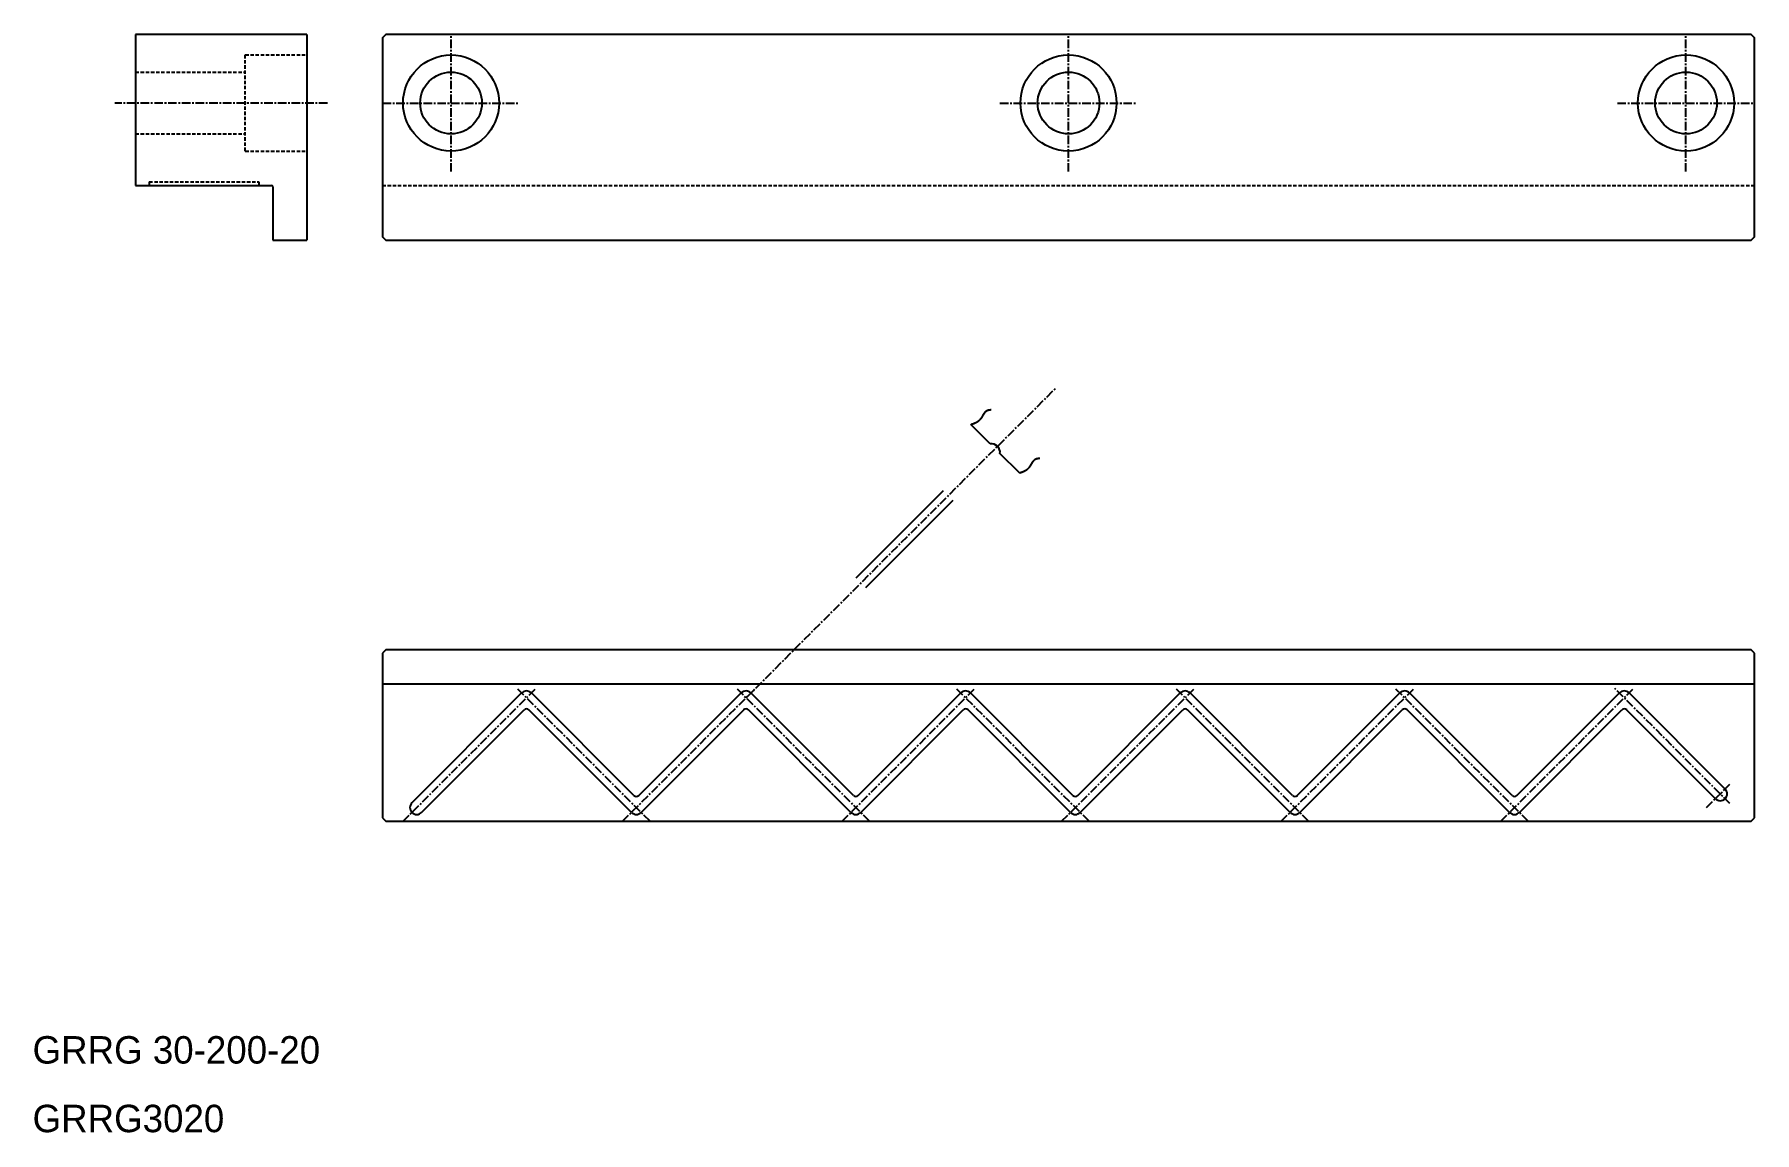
# Model space of a CAD drawing. Extents: x 10 to 261, y 10 to 170.
import ezdxf

# ---------------------------------------------------------------- set-up
doc = ezdxf.new("R2010")
doc.units = 0
doc.linetypes.add('CENTER', pattern=[2, 1.25, -0.25, 0.25, -0.25])
doc.linetypes.add('DASHED', pattern=[0.75, 0.5, -0.25])
doc.layers.get('0').update_dxf_attribs({"linetype": 'CONTINUOUS'})
doc.layers.add('CENTER', color=1, linetype='CENTER')

msp = doc.modelspace()

# ---------------------------------------------------------------- linework, layer by layer
at = {"color": 7, "linetype": 'CONTINUOUS'}
for p, q in [((25, 170), (25, 148)), ((50, 170), (25, 170)), ((50, 170), (50, 140)), ((25, 148), (44.8, 148)), ((45, 147.8), (45, 140)), ((45, 140), (50, 140)), ((149.6, 110.32), (146.77, 113.15)), ((153.84, 106.08), (151.01, 108.9)), ((61.5, 80.31), (61, 79.81)), ((260.5, 80.31), (61.5, 80.31)), ((261, 79.81), (260.5, 80.31)), ((61, 79.81), (61, 55.81)), ((261, 55.81), (261, 79.81)), ((261, 75.31), (61, 75.31)), ((65.29, 58.02), (81.29, 74.02)), ((97.65, 59.08), (82.71, 74.02)), ((98.35, 59.08), (113.29, 74.02)), ((129.65, 59.08), (114.71, 74.02)), ((130.35, 59.08), (145.29, 74.02)), ((161.65, 59.08), (146.71, 74.02)), ((162.35, 59.08), (177.29, 74.02)), ((193.65, 59.08), (178.71, 74.02)), ((194.35, 59.08), (209.29, 74.02)), ((225.65, 59.08), (210.71, 74.02)), ((226.35, 59.08), (241.29, 74.02)), ((256.71, 60.02), (242.71, 74.02)), ((66.71, 56.6), (81.65, 71.54)), ((97.29, 56.6), (82.35, 71.54)), ((98.71, 56.6), (113.65, 71.54)), ((129.29, 56.6), (114.35, 71.54)), ((130.71, 56.6), (145.65, 71.54)), ((161.29, 56.6), (146.35, 71.54)), ((162.71, 56.6), (177.65, 71.54)), ((193.29, 56.6), (178.35, 71.54)), ((194.71, 56.6), (209.65, 71.54)), ((225.29, 56.6), (210.35, 71.54)), ((226.71, 56.6), (241.65, 71.54)), ((255.29, 58.6), (242.35, 71.54)), ((61, 55.81), (61.5, 55.31)), ((61.5, 55.31), (260.5, 55.31)), ((260.5, 55.31), (261, 55.81))]:
    msp.add_line(p, q, dxfattribs=at)
at = {"color": 3, "linetype": 'DASHED'}
for p, q in [((41, 153), (41, 167)), ((41, 167), (50, 167)), ((25, 164.5), (41, 164.5)), ((25, 155.5), (41, 155.5)), ((41, 153), (50, 153)), ((27, 148.5), (43, 148.5)), ((27, 148.5), (27, 148)), ((43, 148.5), (43, 148)), ((61, 148), (261, 148))]:
    msp.add_line(p, q, dxfattribs=at)
at = {"color": 3, "linetype": 'CONTINUOUS'}
for p, q in [((130.06, 90.78), (142.79, 103.51)), ((131.47, 89.37), (144.2, 102.1))]:
    msp.add_line(p, q, dxfattribs=at)
at = {"color": 7, "linetype": 'CONTINUOUS'}
msp.add_lwpolyline([(61.5, 140), (260.5, 140), (261, 140.5), (261, 169.5), (260.5, 170), (61.5, 170), (61, 169.5), (61, 140.5)], close=True, dxfattribs=at)
at = {"color": 3}
for points in [[(146.77, 113.15, 0), (146.78, 113.15, 0), (146.8, 113.16, 0), (146.82, 113.16, 0), (146.84, 113.17, 0), (146.85, 113.18, 0), (146.87, 113.18, 0), (146.89, 113.19, 0), (146.9, 113.19, 0), (146.92, 113.2, 0), (146.93, 113.2, 0), (146.95, 113.21, 0), (146.97, 113.22, 0), (146.98, 113.22, 0), (147, 113.23, 0), (147.02, 113.23, 0), (147.03, 113.24, 0), (147.05, 113.25, 0), (147.07, 113.25, 0), (147.08, 113.26, 0), (147.1, 113.26, 0), (147.12, 113.27, 0), (147.13, 113.28, 0), (147.15, 113.28, 0), (147.17, 113.29, 0), (147.18, 113.3, 0), (147.2, 113.3, 0), (147.21, 113.31, 0), (147.23, 113.31, 0), (147.25, 113.32, 0), (147.26, 113.33, 0), (147.28, 113.33, 0), (147.3, 113.34, 0), (147.31, 113.35, 0), (147.33, 113.35, 0), (147.34, 113.36, 0), (147.36, 113.37, 0), (147.37, 113.37, 0), (147.39, 113.38, 0), (147.41, 113.39, 0), (147.42, 113.4, 0), (147.44, 113.4, 0), (147.45, 113.41, 0), (147.47, 113.42, 0), (147.48, 113.42, 0), (147.5, 113.43, 0), (147.51, 113.44, 0), (147.53, 113.45, 0), (147.55, 113.45, 0), (147.56, 113.46, 0), (147.58, 113.47, 0), (147.59, 113.48, 0), (147.61, 113.49, 0), (147.62, 113.49, 0), (147.64, 113.5, 0), (147.65, 113.51, 0), (147.66, 113.52, 0), (147.68, 113.53, 0), (147.69, 113.54, 0), (147.71, 113.54, 0), (147.72, 113.55, 0), (147.74, 113.56, 0), (147.75, 113.57, 0), (147.77, 113.58, 0), (147.78, 113.59, 0), (147.79, 113.6, 0), (147.81, 113.61, 0), (147.82, 113.62, 0), (147.84, 113.63, 0), (147.85, 113.64, 0), (147.86, 113.65, 0), (147.88, 113.66, 0), (147.89, 113.67, 0), (147.9, 113.68, 0), (147.92, 113.69, 0), (147.93, 113.7, 0), (147.94, 113.71, 0), (147.95, 113.72, 0), (147.97, 113.73, 0), (147.98, 113.74, 0), (147.99, 113.75, 0), (148.01, 113.76, 0), (148.02, 113.77, 0), (148.03, 113.78, 0), (148.04, 113.8, 0), (148.05, 113.81, 0), (148.07, 113.82, 0), (148.08, 113.83, 0), (148.09, 113.84, 0), (148.1, 113.86, 0), (148.11, 113.87, 0), (148.13, 113.88, 0), (148.14, 113.89, 0), (148.15, 113.9, 0), (148.16, 113.92, 0), (148.17, 113.93, 0), (148.18, 113.94, 0), (148.19, 113.96, 0), (148.2, 113.97, 0), (148.21, 113.98, 0), (148.23, 114, 0), (148.24, 114.01, 0), (148.25, 114.02, 0), (148.26, 114.04, 0), (148.27, 114.05, 0), (148.28, 114.06, 0), (148.29, 114.08, 0), (148.3, 114.09, 0), (148.31, 114.11, 0), (148.32, 114.12, 0), (148.33, 114.13, 0), (148.34, 114.15, 0), (148.35, 114.16, 0), (148.36, 114.18, 0), (148.37, 114.19, 0), (148.38, 114.21, 0), (148.39, 114.22, 0), (148.4, 114.24, 0), (148.41, 114.25, 0), (148.42, 114.27, 0), (148.43, 114.28, 0), (148.44, 114.3, 0), (148.45, 114.31, 0), (148.46, 114.33, 0), (148.46, 114.34, 0), (148.47, 114.36, 0), (148.48, 114.38, 0), (148.49, 114.39, 0), (148.5, 114.41, 0), (148.51, 114.42, 0), (148.52, 114.44, 0), (148.53, 114.45, 0), (148.54, 114.47, 0), (148.55, 114.49, 0), (148.56, 114.5, 0), (148.57, 114.52, 0), (148.57, 114.53, 0), (148.58, 114.55, 0), (148.59, 114.56, 0), (148.6, 114.58, 0), (148.61, 114.59, 0), (148.62, 114.61, 0), (148.63, 114.63, 0), (148.64, 114.64, 0), (148.65, 114.66, 0), (148.66, 114.67, 0), (148.67, 114.69, 0), (148.68, 114.7, 0), (148.69, 114.72, 0), (148.7, 114.73, 0), (148.71, 114.75, 0), (148.71, 114.76, 0), (148.72, 114.78, 0), (148.73, 114.79, 0), (148.74, 114.81, 0), (148.75, 114.82, 0), (148.76, 114.83, 0), (148.77, 114.85, 0), (148.78, 114.86, 0), (148.79, 114.88, 0), (148.8, 114.89, 0), (148.82, 114.9, 0), (148.83, 114.92, 0), (148.84, 114.93, 0), (148.85, 114.94, 0), (148.86, 114.96, 0), (148.87, 114.97, 0), (148.88, 114.98, 0), (148.89, 114.99, 0), (148.9, 115.01, 0), (148.91, 115.02, 0), (148.93, 115.03, 0), (148.94, 115.04, 0), (148.95, 115.05, 0), (148.96, 115.06, 0), (148.97, 115.07, 0), (148.99, 115.08, 0), (149, 115.09, 0), (149.01, 115.1, 0), (149.02, 115.11, 0), (149.04, 115.12, 0), (149.05, 115.13, 0), (149.06, 115.14, 0), (149.08, 115.15, 0), (149.09, 115.16, 0), (149.1, 115.17, 0), (149.12, 115.18, 0), (149.13, 115.18, 0), (149.15, 115.19, 0), (149.16, 115.2, 0), (149.18, 115.2, 0), (149.19, 115.21, 0), (149.21, 115.22, 0), (149.22, 115.22, 0), (149.24, 115.23, 0), (149.25, 115.23, 0), (149.27, 115.24, 0), (149.29, 115.24, 0), (149.3, 115.25, 0), (149.32, 115.25, 0), (149.33, 115.26, 0), (149.35, 115.26, 0), (149.37, 115.26, 0), (149.38, 115.27, 0), (149.4, 115.27, 0), (149.42, 115.27, 0), (149.43, 115.28, 0), (149.45, 115.28, 0), (149.47, 115.28, 0), (149.49, 115.28, 0), (149.5, 115.29, 0), (149.52, 115.29, 0), (149.54, 115.29, 0), (149.56, 115.29, 0), (149.57, 115.3, 0), (149.59, 115.3, 0), (149.61, 115.3, 0), (149.63, 115.3, 0), (149.64, 115.3, 0), (149.66, 115.31, 0), (149.68, 115.31, 0), (149.7, 115.31, 0), (149.72, 115.31, 0), (149.73, 115.31, 0)], [(153.84, 106.08, 0), (153.86, 106.08, 0), (153.87, 106.09, 0), (153.89, 106.09, 0), (153.91, 106.1, 0), (153.92, 106.11, 0), (153.94, 106.11, 0), (153.96, 106.12, 0), (153.97, 106.12, 0), (153.99, 106.13, 0), (154.01, 106.13, 0), (154.02, 106.14, 0), (154.04, 106.15, 0), (154.06, 106.15, 0), (154.07, 106.16, 0), (154.09, 106.16, 0), (154.11, 106.17, 0), (154.12, 106.18, 0), (154.14, 106.18, 0), (154.15, 106.19, 0), (154.17, 106.19, 0), (154.19, 106.2, 0), (154.2, 106.21, 0), (154.22, 106.21, 0), (154.24, 106.22, 0), (154.25, 106.23, 0), (154.27, 106.23, 0), (154.29, 106.24, 0), (154.3, 106.24, 0), (154.32, 106.25, 0), (154.33, 106.26, 0), (154.35, 106.26, 0), (154.37, 106.27, 0), (154.38, 106.28, 0), (154.4, 106.28, 0), (154.41, 106.29, 0), (154.43, 106.3, 0), (154.45, 106.3, 0), (154.46, 106.31, 0), (154.48, 106.32, 0), (154.49, 106.33, 0), (154.51, 106.33, 0), (154.52, 106.34, 0), (154.54, 106.35, 0), (154.56, 106.35, 0), (154.57, 106.36, 0), (154.59, 106.37, 0), (154.6, 106.38, 0), (154.62, 106.38, 0), (154.63, 106.39, 0), (154.65, 106.4, 0), (154.66, 106.41, 0), (154.68, 106.42, 0), (154.69, 106.42, 0), (154.71, 106.43, 0), (154.72, 106.44, 0), (154.74, 106.45, 0), (154.75, 106.46, 0), (154.77, 106.47, 0), (154.78, 106.47, 0), (154.79, 106.48, 0), (154.81, 106.49, 0), (154.82, 106.5, 0), (154.84, 106.51, 0), (154.85, 106.52, 0), (154.86, 106.53, 0), (154.88, 106.54, 0), (154.89, 106.55, 0), (154.91, 106.56, 0), (154.92, 106.57, 0), (154.93, 106.58, 0), (154.95, 106.59, 0), (154.96, 106.6, 0), (154.97, 106.61, 0), (154.99, 106.62, 0), (155, 106.63, 0), (155.01, 106.64, 0), (155.03, 106.65, 0), (155.04, 106.66, 0), (155.05, 106.67, 0), (155.06, 106.68, 0), (155.08, 106.69, 0), (155.09, 106.7, 0), (155.1, 106.71, 0), (155.11, 106.73, 0), (155.13, 106.74, 0), (155.14, 106.75, 0), (155.15, 106.76, 0), (155.16, 106.77, 0), (155.17, 106.78, 0), (155.18, 106.8, 0), (155.2, 106.81, 0), (155.21, 106.82, 0), (155.22, 106.83, 0), (155.23, 106.85, 0), (155.24, 106.86, 0), (155.25, 106.87, 0), (155.26, 106.89, 0), (155.27, 106.9, 0), (155.29, 106.91, 0), (155.3, 106.92, 0), (155.31, 106.94, 0), (155.32, 106.95, 0), (155.33, 106.97, 0), (155.34, 106.98, 0), (155.35, 106.99, 0), (155.36, 107.01, 0), (155.37, 107.02, 0), (155.38, 107.04, 0), (155.39, 107.05, 0), (155.4, 107.06, 0), (155.41, 107.08, 0), (155.42, 107.09, 0), (155.43, 107.11, 0), (155.44, 107.12, 0), (155.45, 107.14, 0), (155.46, 107.15, 0), (155.47, 107.17, 0), (155.48, 107.18, 0), (155.49, 107.2, 0), (155.5, 107.21, 0), (155.51, 107.23, 0), (155.52, 107.24, 0), (155.53, 107.26, 0), (155.54, 107.27, 0), (155.55, 107.29, 0), (155.55, 107.3, 0), (155.56, 107.32, 0), (155.57, 107.34, 0), (155.58, 107.35, 0), (155.59, 107.37, 0), (155.6, 107.38, 0), (155.61, 107.4, 0), (155.62, 107.41, 0), (155.63, 107.43, 0), (155.64, 107.45, 0), (155.65, 107.46, 0), (155.66, 107.48, 0), (155.66, 107.49, 0), (155.67, 107.51, 0), (155.68, 107.52, 0), (155.69, 107.54, 0), (155.7, 107.56, 0), (155.71, 107.57, 0), (155.72, 107.59, 0), (155.73, 107.6, 0), (155.74, 107.62, 0), (155.75, 107.63, 0), (155.76, 107.65, 0), (155.77, 107.66, 0), (155.78, 107.68, 0), (155.79, 107.69, 0), (155.8, 107.71, 0), (155.81, 107.72, 0), (155.82, 107.74, 0), (155.83, 107.75, 0), (155.84, 107.76, 0), (155.85, 107.78, 0), (155.86, 107.79, 0), (155.87, 107.81, 0), (155.88, 107.82, 0), (155.89, 107.83, 0), (155.9, 107.85, 0), (155.91, 107.86, 0), (155.92, 107.87, 0), (155.93, 107.89, 0), (155.94, 107.9, 0), (155.95, 107.91, 0), (155.96, 107.92, 0), (155.97, 107.94, 0), (155.99, 107.95, 0), (156, 107.96, 0), (156.01, 107.97, 0), (156.02, 107.98, 0), (156.03, 107.99, 0), (156.04, 108, 0), (156.06, 108.01, 0), (156.07, 108.02, 0), (156.08, 108.03, 0), (156.1, 108.04, 0), (156.11, 108.05, 0), (156.12, 108.06, 0), (156.13, 108.07, 0), (156.15, 108.08, 0), (156.16, 108.09, 0), (156.18, 108.1, 0), (156.19, 108.1, 0), (156.2, 108.11, 0), (156.22, 108.12, 0), (156.23, 108.13, 0), (156.25, 108.13, 0), (156.26, 108.14, 0), (156.28, 108.15, 0), (156.29, 108.15, 0), (156.31, 108.16, 0), (156.32, 108.16, 0), (156.34, 108.17, 0), (156.36, 108.17, 0), (156.37, 108.18, 0), (156.39, 108.18, 0), (156.41, 108.18, 0), (156.42, 108.19, 0), (156.44, 108.19, 0), (156.45, 108.2, 0), (156.47, 108.2, 0), (156.49, 108.2, 0), (156.51, 108.21, 0), (156.52, 108.21, 0), (156.54, 108.21, 0), (156.56, 108.21, 0), (156.57, 108.22, 0), (156.59, 108.22, 0), (156.61, 108.22, 0), (156.63, 108.22, 0), (156.65, 108.23, 0), (156.66, 108.23, 0), (156.68, 108.23, 0), (156.7, 108.23, 0), (156.72, 108.23, 0), (156.73, 108.24, 0), (156.75, 108.24, 0), (156.77, 108.24, 0), (156.79, 108.24, 0), (156.81, 108.24, 0)]]:
    msp.add_polyline3d(points, dxfattribs=at)
at = {"color": 7, "linetype": 'CONTINUOUS'}
for centre, radius in [((71, 160), 7), ((71, 160), 7), ((161, 160), 7), ((161, 160), 7), ((251, 160), 7), ((71, 160), 4.5), ((71, 160), 4.5), ((161, 160), 4.5), ((161, 160), 4.5), ((251, 160), 4.5)]:
    msp.add_circle(centre, radius, dxfattribs=at)
for centre, radius, start, end in [((44.8, 147.8), 0.2, 0, 90), ((149.77, 109.08), 1.25, 351.8699, 98.1301), ((82, 73.31), 1, 45, 135), ((114, 73.31), 1, 45, 135), ((146, 73.31), 1, 45, 135), ((178, 73.31), 1, 45, 135), ((210, 73.31), 1, 45, 135), ((242, 73.31), 1, 45, 135), ((82, 71.19), 0.5, 45, 135), ((114, 71.19), 0.5, 45, 135), ((146, 71.19), 0.5, 45, 135), ((178, 71.19), 0.5, 45, 135), ((210, 71.19), 0.5, 45, 135), ((242, 71.19), 0.5, 45, 135), ((66, 57.31), 1, 135, 315), ((98, 59.43), 0.5, 225, 315), ((130, 59.43), 0.5, 225, 315), ((162, 59.43), 0.5, 225, 315), ((194, 59.43), 0.5, 225, 315), ((226, 59.43), 0.5, 225, 315), ((256, 59.31), 1, 225, 45), ((98, 57.31), 1, 225, 315), ((130, 57.31), 1, 225, 315), ((162, 57.31), 1, 225, 315), ((194, 57.31), 1, 225, 315), ((226, 57.31), 1, 225, 315)]:
    msp.add_arc(centre, radius, start, end, dxfattribs=at)
at = {"layer": 'CENTER', "color": 1, "linetype": 'CENTER'}
for p, q in [((71, 150), (71, 170)), ((71, 150), (71, 170)), ((161, 150), (161, 170)), ((251, 150), (251, 170)), ((53, 160), (22, 160)), ((61, 160), (81, 160)), ((61, 160), (81, 160)), ((151, 160), (171, 160)), ((151, 160), (171, 160)), ((241, 160), (261, 160)), ((114, 73.31), (159.1, 118.41)), ((64, 55.31), (83.41, 74.72)), ((100, 55.31), (80.59, 74.72)), ((96, 55.31), (115.41, 74.72)), ((132, 55.31), (112.59, 74.72)), ((128, 55.31), (147.41, 74.72)), ((164, 55.31), (144.59, 74.72)), ((160, 55.31), (179.41, 74.72)), ((196, 55.31), (176.59, 74.72)), ((192, 55.31), (211.41, 74.72)), ((228, 55.31), (208.59, 74.72)), ((224, 55.31), (243.41, 74.72)), ((257.41, 57.89), (240.59, 74.72)), ((254, 57.31), (257.41, 60.72))]:
    msp.add_line(p, q, dxfattribs=at)

# ---------------------------------------------------------------- texts
at = {"color": 7, "linetype": 'CONTINUOUS'}
for s, p in [('GRRG 30-200-20', (10, 20)), ('GRRG3020', (10, 10))]:
    msp.add_text(s, height=4, dxfattribs=at).set_placement(p)

doc.saveas('drawing.dxf')
